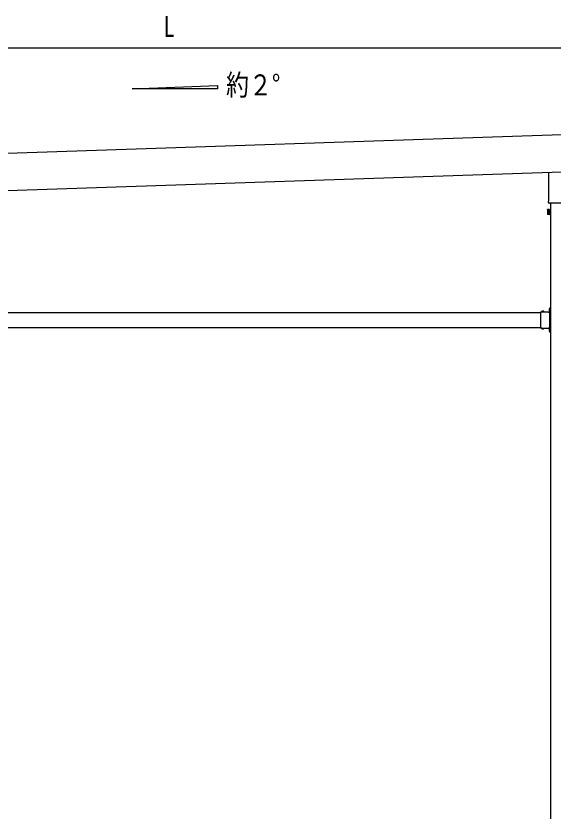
# Model space of a CAD drawing. Units: millimetres, scale not verified. Extents: x -10512 to 10512, y -7425 to 7425.
# Drawn here: x -1902 to 207, y -4735 to -1614 of the extents above; entities that cross this region are included whole.
import ezdxf
from ezdxf.enums import TextEntityAlignment as Align

# ---------------------------------------------------------------- set-up
doc = ezdxf.new("R2010")
doc.units = ezdxf.units.MM
doc.header["$LTSCALE"] = 30
for name, color, linetype in [('0-2_USER1', 3, 'Continuous'), ('0-4_YKK_13', 4, 'Continuous'), ('0-5_YKK_A1', 4, 'Continuous'), ('0-6_YKK_D', 6, 'Continuous')]:
    doc.layers.add(name, color=color, linetype=linetype)
doc.styles.add('ＭＳ ゴシック', font='')
doc.styles.get('ＭＳ ゴシック').set_extended_font_data('MS Gothic')

msp = doc.modelspace()

# ---------------------------------------------------------------- linework, layer by layer
at = {"layer": '0-4_YKK_13'}
for p, q in [((190.75, -2337.39), (190.75, -2228.02)), ((189.05, -2346.17), (189.05, -2340.67)), ((326.99, -2349.67), (191.11, -2349.67)), ((185.05, -2375.67), (185.81, -2374.35)), ((185.05, -2375.67), (185.05, -2392.67)), ((185.05, -2392.67), (185.81, -2393.98)), ((192.05, -2379.26), (185.81, -2379.26)), ((192.05, -2389.07), (185.81, -2389.07)), ((192.05, -2393.98), (185.81, -2393.98)), ((194.55, -2393.37), (192.05, -2393.37)), ((158.55, -2785.79), (158.55, -2775.4)), ((158.55, -2775.4), (194.95, -2775.4)), ((161.81, -2774.54), (161.81, -2774.7)), ((162.51, -2775.4), (170.58, -2775.4)), ((165.42, -2775.4), (164.1, -2772.74)), ((167.67, -2775.4), (169, -2772.74)), ((171.28, -2774.54), (171.28, -2774.7)), ((190.85, -2767.5), (196.55, -2767.5)), ((194.55, -2777), (191.55, -2777)), ((194.95, -2766.37), (192.29, -2765.05)), ((194.95, -2768.63), (192.29, -2769.95)), ((194.09, -2762.77), (194.25, -2762.77)), ((194.09, -2772.24), (194.25, -2772.24)), ((194.95, -2760), (196.55, -2760)), ((194.95, -2776.96), (194.95, -2760)), ((194.95, -2763.47), (194.95, -2771.54)), ((196.55, -2764.5), (194.95, -2764.5)), ((194.95, -2765.5), (196.55, -2765.5)), ((194.95, -2769.5), (196.55, -2769.5)), ((196.55, -2770.5), (194.95, -2770.5)), ((158.55, -2827.79), (158.55, -2787.21)), ((194.55, -2785.79), (194.55, -2779)), ((194.55, -2827.79), (194.55, -2787.21)), ((158.55, -2839.6), (158.55, -2829.21)), ((158.55, -2839.6), (194.95, -2839.6)), ((162.51, -2839.6), (170.58, -2839.6)), ((165.42, -2839.6), (164.1, -2842.26)), ((167.67, -2839.6), (169, -2842.26)), ((191.55, -2838), (194.55, -2838)), ((194.55, -2836), (194.55, -2829.21)), ((194.95, -2855), (194.95, -2838.04)), ((161.81, -2840.46), (161.81, -2840.3)), ((171.28, -2840.46), (171.28, -2840.3)), ((194.95, -2846.37), (192.29, -2845.05)), ((194.95, -2848.63), (192.29, -2849.95)), ((194.09, -2842.77), (194.25, -2842.77)), ((194.09, -2852.24), (194.25, -2852.24)), ((194.95, -2843.47), (194.95, -2851.54)), ((194.95, -2845.5), (196.55, -2845.5)), ((194.95, -2849.5), (196.55, -2849.5)), ((194.95, -2855), (196.55, -2855))]:
    msp.add_line(p, q, dxfattribs=at)
for points in [[(192.05, -2393.98), (192.05, -2374.35), (185.81, -2374.35)], [(192.05, -2393.37), (192.05, -2374.97), (194.55, -2374.97)], [(194.55, -2779), (191.55, -2779), (191.55, -2775.4)], [(196.55, -2775), (196.55, -2769), (196.55, -2766), (196.55, -2760)], [(194.55, -2836), (191.55, -2836), (191.55, -2839.6)], [(196.55, -2855), (196.55, -2849), (196.55, -2846), (196.55, -2840)]]:
    msp.add_lwpolyline(points, dxfattribs=at)
msp.add_lwpolyline([(194.55, -2394.67), (194.55, -2373.67), (196.55, -2373.67), (196.55, -2394.67)], close=True, dxfattribs=at)
for centre, radius, start, end in [((193.05, -2340.67), 4, 125.09963, 180), ((193.05, -2346.17), 4, 180, 194.47751), ((193.05, -2346.17), 4, 194.47751, 241.04498), ((189.39, -2376.81), 4.34, 145.61575, 214.38425), ((189.39, -2391.53), 4.34, 145.61575, 214.38425), ((201.29, -2384.17), 16.24, 162.41205, 197.58795), ((162.51, -2774.7), 0.7, 180, 270), ((162.68, -2774.54), 0.862, 129.12355, 180), ((166.55, -2779.3), 7, 90, 129.12355), ((166.55, -2779.3), 7, 50.87645, 90), ((170.58, -2774.7), 0.7, 270, 0), ((170.42, -2774.54), 0.862, 0, 50.87645), ((198.85, -2767.5), 7, 140.87645, 180), ((198.85, -2767.5), 7, 180, 219.12355), ((194.09, -2763.63), 0.862, 90, 140.87645), ((194.09, -2771.37), 0.862, 219.12355, 270), ((194.25, -2763.47), 0.7, 0, 90), ((194.25, -2771.54), 0.7, 270, 0), ((194.55, -2775), 2, 270, 0), ((157.85, -2786.5), 1, 314.427, 45.573), ((195.25, -2786.5), 1, 134.427, 225.573), ((157.85, -2828.5), 1, 314.427, 45.573), ((162.51, -2840.3), 0.7, 90, 180), ((170.58, -2840.3), 0.7, 0, 90), ((195.25, -2828.5), 1, 134.427, 225.573), ((194.55, -2840), 2, 0, 90), ((162.68, -2840.46), 0.862, 180, 230.87645), ((166.55, -2835.7), 7, 230.87645, 270), ((166.55, -2835.7), 7, 270, 309.12355), ((170.42, -2840.46), 0.862, 309.12355, 0), ((198.85, -2847.5), 7, 140.87645, 180), ((198.85, -2847.5), 7, 180, 219.12355), ((194.09, -2843.63), 0.862, 90, 140.87645), ((194.09, -2851.37), 0.862, 219.12355, 270), ((194.25, -2843.47), 0.7, 0, 90), ((194.25, -2851.54), 0.7, 270, 0)]:
    msp.add_arc(centre, radius, start, end, dxfattribs=at)
at = {"layer": '0-5_YKK_A1'}
for p, q in [((-1446.27, -1900.31), (-1110.27, -1887.9)), ((-1110.27, -1900.31), (-1446.27, -1900.31)), ((-1110.27, -1887.9), (-1110.27, -1900.31)), ((1399.93, -2042.67), (-3992.09, -2222.37)), ((-3987.26, -2367.29), (1404.76, -2187.56)), ((196.55, -2349.67), (196.55, -5250.5)), ((-2740.45, -2777.5), (158.55, -2777.5)), ((-2740.45, -2837.5), (158.55, -2837.5)), ((191.55, -2837.5), (196.05, -2837.5))]:
    msp.add_line(p, q, dxfattribs=at)
msp.add_lwpolyline([(191.55, -2777.5), (196.05, -2777.5), (196.05, -2837.5)], dxfattribs=at)
at = {"layer": '0-6_YKK_D'}
msp.add_line((1297.23, -1741.39), (-3884.55, -1741.39), dxfattribs=at)

# ---------------------------------------------------------------- texts
at = {"layer": '0-2_USER1', "style": 'ＭＳ ゴシック', "width": 0.8}
msp.add_text('約２°', height=82.48, dxfattribs=at).set_placement((-1077.09, -1951.01), align=Align.BOTTOM_LEFT)
at = {"layer": '0-6_YKK_D', "style": 'ＭＳ ゴシック', "width": 0.8}
msp.add_text('L', height=82.48, dxfattribs=at).set_placement((-1323.66, -1721.39), align=Align.BOTTOM_LEFT)

doc.saveas('drawing.dxf')
